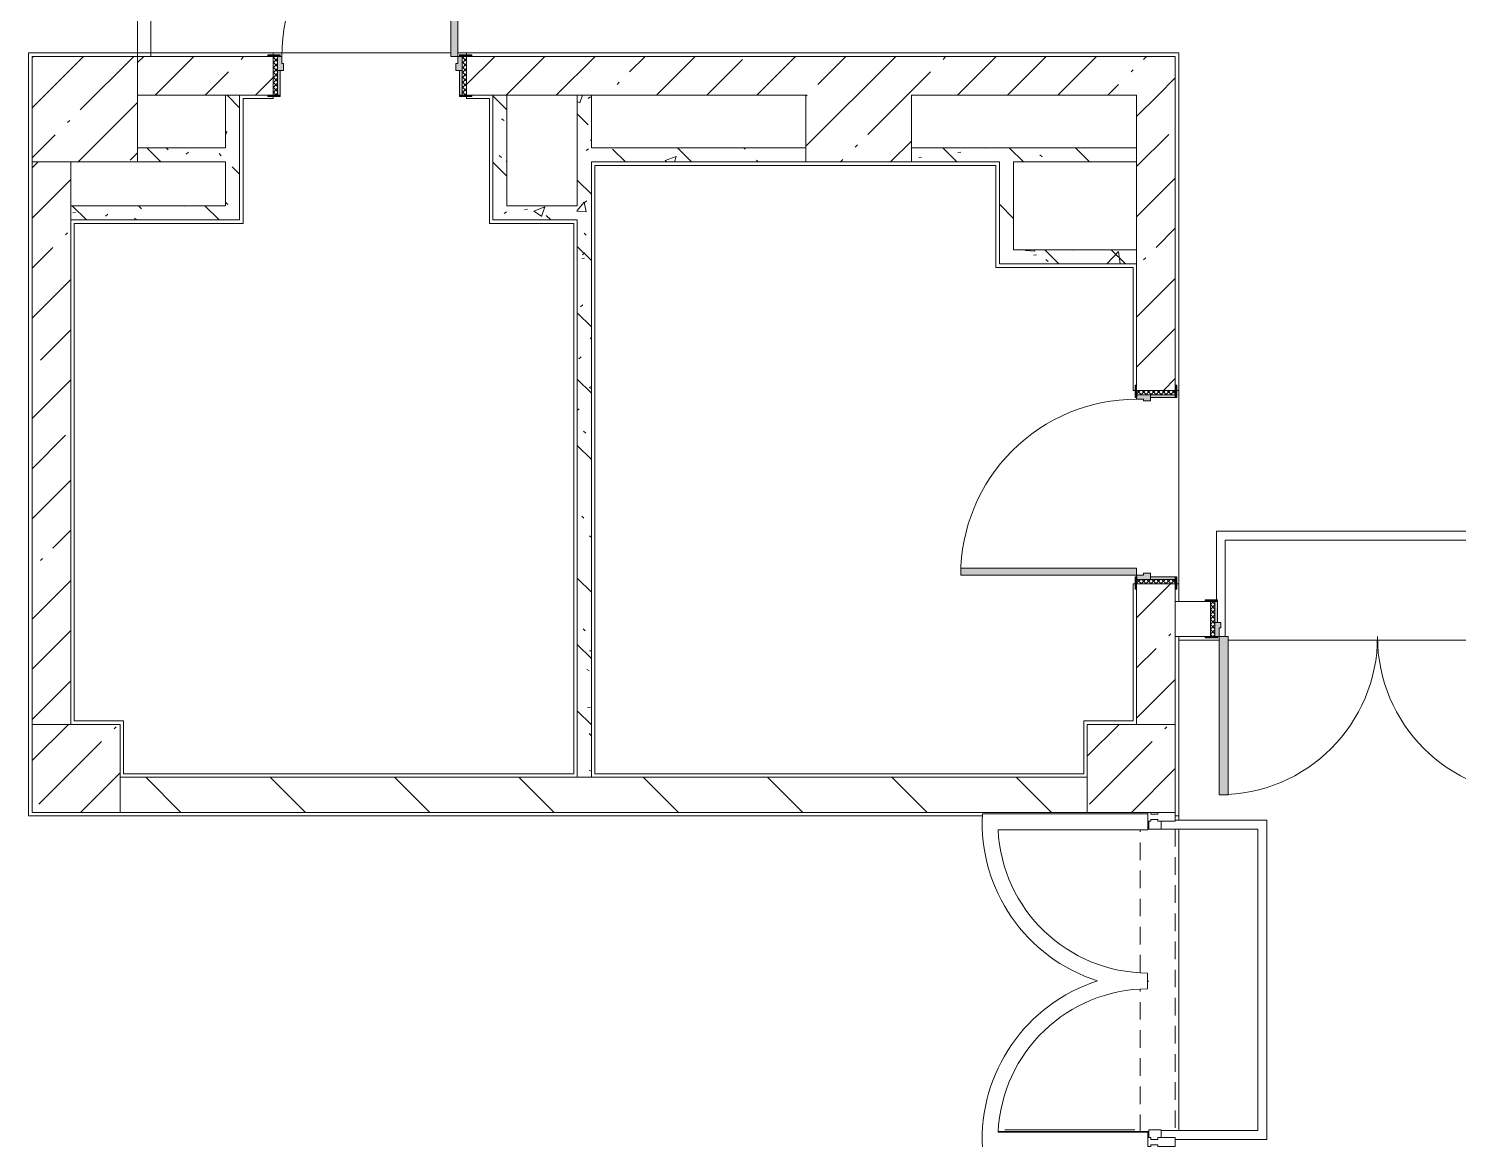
# Model space of a CAD drawing. Header units: millimetres. Extents: x 1322 to 199238, y -8553 to 29000.
# Drawn here: x 85918 to 94048, y 9040 to 15358 of the extents above; entities that cross this region are included whole.
import ezdxf

# ---------------------------------------------------------------- set-up
doc = ezdxf.new("R2010")
doc.units = ezdxf.units.MM
doc.linetypes.add('200_ШТРИХ__ш1_п0_6_', pattern=[160, 100, -60])
for name, color, linetype, lineweight, true_color in [('A-DETL-GENF-3', 7, 'Continuous', 5, 0xaaaaaa), ('A-DOOR-5', 7, 'Continuous', 5, 0xe2e2e2), ('A-DOOR-6', 7, 'Continuous', 5, 0xaaaaaa), ('A-DOOR-FRAM-3', 7, 'Continuous', 5, 0xe2e2e2), ('A-DOOR-FRAM-4', 7, 'Continuous', 5, 0xaaaaaa), ('A-FLOR-2', 7, 'Continuous', 5, 0xaaaaaa), ('I-WALL-5', 7, 'Continuous', 5, 0x787878)]:
    doc.layers.add(name, color=color, linetype=linetype, lineweight=lineweight, true_color=true_color)
for name, color, linetype, lineweight in [('A-DETL-MBND-1', 7, '200_ШТРИХ__ш1_п0_6_', 9), ('A-GLAZ-CWMG-2', 7, 'Continuous', 5), ('A-WALL', 7, 'Continuous', 9), ('I-WALL-3', 7, 'Continuous', 5), ('S-COLS-1', 7, 'Continuous', 5)]:
    doc.layers.add(name, color=color, linetype=linetype, lineweight=lineweight)
pattern_1 = [(45, (72227.77, 0), (-285.123, 285.123), []), (45, (72512.9, 0), (-285.123, 285.123), [504.031, -100.806, 16.764, -84.042])]
pattern_2 = [(135, (72227.77, 0), (-353.553, -353.553), [])]
pattern_3 = [(135, (1751.41, 174.685), (-14.14214, -14.14214), []), (225, (1751.41, 174.685), (14.14214, -14.14214), [])]
pattern_4 = [(45, (-371.384, 174.685), (-14.1421, 14.1421), []), (135, (-371.384, 174.685), (-14.1421, -14.1421), [])]
pattern_5 = [(135, (72227.77, 0), (-377.171, -377.171), [533.4, -88.9, 17.78, -88.9]), (135, (72227.77, 376.94), (-377.171, -377.171), []), (50, (72227.77, 0), (637.645, -55.787), [66.675, -733.425]), (355, (72227.8, 0), (-123.35, 668.7), [53.34, -586.74]), (100.451, (72280.9, -4.65), (514.299, 612.908), [56.665, -623.315]), (46.184, (72227.8, 177.8), (948.776, -147.15), [100.012, -1100.137]), (96.636, (72306.8, 165.5), (830.91, 865.997), [84.998, -934.973]), (351.184, (72227.8, 177.8), (830.918, 865.99), [80.01, -880.11]), (21, (72316.67, 133.35), (530.651, -357.928), [66.675, -733.425]), (326, (72316.7, 133.35), (216.308, 644.658), [53.34, -586.74]), (71.451, (72360.9, 103.5), (746.96, 286.724), [56.665, -623.315]), (37.5, (72227.77, 0), (10.8105, 295.9426), [16.764, -562.864, 16.764, -578.866, -588.962]), (37.5, (72227.77, 0), (10.8105, 295.9426), [-1175.258, 16.764, -572.198]), (7.5, (72227.77, 0), (233.869, 350.6318), [16.764, -322.834, 16.764, -549.529, -224.472]), (7.5, (72227.77, 0), (233.869, 350.6318), [-905.891, 16.764, -207.708]), (327.5, (72029.52, 0), (474.5678, -20.0513), [16.764, -205.486, 16.764, -676.656, -920.115]), (327.5, (72029.52, 0), (474.5678, -20.0513), [-915.67, 16.764, -903.351]), (317.5, (71940.62, 0), (518.452, 88.9934), [16.764, -272.161, 16.764, -443.738, -653.415]), (317.5, (71940.62, 0), (518.452, 88.9934), [-749.427, 16.764, -636.651])]

# ---------------------------------------------------------------- blocks, each defined once
blk = doc.blocks.new('BSC_Колонна _Прямоугольная - 600х600-V133-1_10_3_птичка')
at = {"layer": 'S-COLS-1'}
h = blk.add_hatch(dxfattribs=at)
h.set_pattern_fill('FP_57', color=256, style=0, pattern_type=2)
h.set_pattern_definition([(45, (-14010, -14900), (-285.123, 285.123), []), (45, (-13724.88, -14900), (-285.123, 285.123), [504.031, -100.806, 16.764, -84.042])])
h.paths.add_polyline_path([(220, -300), (300, -300), (300, 300), (-300, 300), (-300, -300), (-80, -300)])
for p, q in [((300, 300), (-300, 300)), ((-300, 300), (-300, -300)), ((300, -300), (300, 300)), ((-300, -300), (300, -300))]:
    blk.add_line(p, q, dxfattribs=at)
blk = doc.blocks.new('Дверь_Витражная_остекление_ - ДВН_CОШ в витраже-31920700-1_10_3_птичка')
at = {"layer": 'A-DETL-GENF-3'}
for p, q in [((-855, 60), (-855, -10)), ((855, 60), (855, -10)), ((-865, -10), (-900, -10)), ((-865, -10), (-900, -10)), ((-855, -10), (-900, -10)), ((-865, -17), (-865, -10)), ((-865, -17), (-865, -10)), ((855, -10), (900, -10)), ((865, -10), (900, -10)), ((865, -867), (865, -10)), ((865, -10), (865, -867)), ((900, -10), (865, -10)), ((856, -830), (856, -90))]:
    blk.add_line(p, q, dxfattribs=at)
at = {"layer": 'A-DOOR-6'}
for centre, radius, start, end in [((-910, -10), 920, 359.49349, 0), ((910, -10), 900, 180, 180.51777)]:
    blk.add_arc(centre, radius, start, end, dxfattribs=at)
blk = doc.blocks.new('Прямоугольный импост - Импост структурный с накладкой - 160мм Темный-31915521-1_10_3_птичка')
at = {"layer": 'A-GLAZ-CWMG-2'}
for p, q in [((-25, 17), (25, 17)), ((-15, 0), (-25, 0)), ((-15, -40), (-15, 0)), ((25, 0), (15, 0)), ((15, 0), (15, -40)), ((25, 17), (25, 0)), ((-25, -40), (-15, -40)), ((15, -40), (25, -40)), ((25, -40), (25, -140)), ((25, -140), (-25, -140))]:
    blk.add_line(p, q, dxfattribs=at)
blk = doc.blocks.new('Прямоугольный импост - Импост структурный с накладкой - 160мм Темный-30755591-1_10_3_птичка')
at = {"layer": 'A-GLAZ-CWMG-2'}
for p, q in [((-25, 0), (-25, 17)), ((-25, 17), (25, 17)), ((-15, 0), (-25, 0)), ((-15, -40), (-15, 0)), ((25, 0), (15, 0)), ((15, 0), (15, -40)), ((25, 17), (25, 0)), ((-25, -140), (-25, -40)), ((-25, -40), (-15, -40)), ((15, -40), (25, -40)), ((25, -40), (25, -140)), ((25, -140), (-25, -140))]:
    blk.add_line(p, q, dxfattribs=at)
blk = doc.blocks.new('110_Дверь_СКБ_1Ст_Внутренняя1 - Д-13 1100x2100h_кладовая-33288301-1_10_3_птичка')
at = {"layer": 'A-DOOR-5'}
h = blk.add_hatch(color=256, dxfattribs=at)
h.paths.add_polyline_path([(533.2, 30), (537.5, 30), (537.5, 110), (512.5, 110), (512.5, 70), (502.5, 70), (502.5, 30), (522.5, 30)])
h.paths.add_polyline_path([(-512.5, 30), (-477.5, 30), (-477.5, 70), (-487.5, 70), (-487.5, 110), (-512.5, 110)])
at = {"layer": 'A-DOOR-6'}
h = blk.add_hatch(dxfattribs=at)
h.set_pattern_fill('FP_103', color=256, style=0, pattern_type=2)
h.set_pattern_definition(pattern_3)
h.paths.add_polyline_path([(537.5, -110), (562.5, -110), (562.5, 110), (537.5, 110), (537.5, 6.5)])
at = {"layer": 'A-DOOR-FRAM-3'}
for points in [[(472.5, 110), (512.5, 110), (512.5, 1110), (472.5, 1110), (472.5, 130)], [(-512.5, 110), (-497.5, 110), (-497.5, 118), (-567.5, 118), (-567.5, 110), (-537.5, 110)], [(562.5, 110), (592.5, 110), (592.5, 118), (522.5, 118), (522.5, 110), (546.8, 110)], [(-497.5, -110), (-497.5, 30), (-512.5, 30), (-512.5, -110)], [(537.5, -110), (533.2, 30), (522.5, 30), (522.5, -110)], [(-497.5, -118), (-497.5, -110), (-567.5, -114), (-567.5, -118), (-537.5, -118)], [(581.8, -118), (592.5, -118), (592.5, -110), (522.5, -110), (522.5, -118), (562.5, -118)]]:
    blk.add_hatch(color=256, dxfattribs=at).paths.add_polyline_path(points)
at = {"layer": 'A-DOOR-FRAM-4'}
h = blk.add_hatch(dxfattribs=at)
h.set_pattern_fill('FP_104', color=256, style=0, pattern_type=2)
h.set_pattern_definition(pattern_4)
h.paths.add_polyline_path([(-512.5, -110), (-512.5, 110), (-537.5, 110), (-537.5, -110)])
at = {"layer": 'A-DOOR-6'}
for p, q in [((512.5, 1110), (472.5, 1110)), ((472.5, 1110), (472.5, 110)), ((512.5, 110), (512.5, 1110)), ((472.5, 110), (512.5, 110))]:
    blk.add_line(p, q, dxfattribs=at)
blk.add_arc((512.5, 110), 1000, 90, 180, dxfattribs=at)
at = {"layer": 'A-DOOR-FRAM-4'}
for p, q in [((-497.5, 118), (-567.5, 118)), ((-567.5, 118), (-567.5, 110)), ((-567.5, 110), (-497.5, 110)), ((-512.5, 110), (-537.5, 110)), ((-537.5, 110), (-537.5, -110)), ((-487.5, 110), (-512.5, 110)), ((-512.5, 110), (-512.5, 30)), ((-512.5, -110), (-512.5, 110)), ((-497.5, 110), (-512.5, 110)), ((-512.5, 110), (-512.5, 109)), ((-512.5, 109), (-497.5, 109)), ((-497.5, 110), (-497.5, 118)), ((-497.5, 109), (-497.5, 110)), ((-487.5, 70), (-487.5, 110)), ((512.5, 110), (512.5, 70)), ((537.5, 110), (512.5, 110)), ((592.5, 118), (522.5, 118)), ((522.5, 118), (522.5, 110)), ((537.5, 110), (522.5, 110)), ((522.5, 110), (522.5, 109)), ((522.5, 110), (592.5, 110)), ((522.5, 109), (537.5, 109)), ((537.5, 30), (537.5, 110)), ((562.5, 110), (537.5, 110)), ((537.5, 110), (537.5, -110)), ((537.5, 109), (537.5, 110)), ((562.5, -110), (562.5, 110)), ((592.5, 110), (592.5, 118)), ((-512.5, 30), (-477.5, 30)), ((-497.5, 30), (-512.5, 30)), ((-512.5, 30), (-512.5, -110)), ((-497.5, -110), (-497.5, 30)), ((-477.5, 70), (-487.5, 70)), ((-477.5, 30), (-477.5, 70)), ((512.5, 70), (502.5, 70)), ((502.5, 70), (502.5, 30)), ((502.5, 30), (537.5, 30)), ((537.5, 30), (522.5, 30)), ((522.5, 30), (522.5, -110)), ((537.5, -110), (537.5, 30)), ((-497.5, -110), (-567.5, -110)), ((-567.5, -110), (-567.5, -118)), ((-567.5, -118), (-497.5, -118)), ((-537.5, -110), (-512.5, -110)), ((-512.5, -110), (-497.5, -110)), ((-497.5, -118), (-497.5, -110)), ((522.5, -110), (537.5, -110)), ((592.5, -110), (522.5, -110)), ((522.5, -110), (522.5, -118)), ((522.5, -118), (592.5, -118)), ((537.5, -110), (562.5, -110)), ((592.5, -118), (592.5, -110))]:
    blk.add_line(p, q, dxfattribs=at)
blk = doc.blocks.new('DOR__перегородка__Прямоугольная - ТП-2_ Вн_ДПГ_9480х4200h_2-23998078-1_10_3_птичка')
at = {"layer": 'A-DOOR-6'}
for p, q in [((0, 0), (2650, 0)), ((3250, 0), (6400, 0)), ((7000, 0), (9480, 0)), ((0, -75), (1987.4, -75)), ((2137.4, -75), (4324.5, -75)), ((4474.5, -75), (4486.7, -75)), ((4636.7, -75), (6823.8, -75)), ((6973.8, -75), (6985, -75)), ((7135, -75), (9323.2, -75)), ((9105.2, -200.9), (9105.2, -75)), ((9180.2, -157.6), (9180.2, -75)), ((9255.2, -114.3), (9255.2, -75)), ((9473.2, -75), (9480, -75)), ((9330.2, -1474.2), (9330.2, -157.6)), ((9405.2, -1474.2), (9405.2, -114.3)), ((9255.2, -1474.2), (9255.2, -200.9)), ((9105.2, -1474.2), (9105.2, -287.5)), ((9180.2, -1474.2), (9180.2, -244.2)), ((9480, -1474.2), (9480, -450)), ((9105.2, -1474.2), (9480, -1474.2))]:
    blk.add_line(p, q, dxfattribs=at)
at = {"layer": 'A-DOOR-FRAM-4'}
for p, q in [((2019.1, -6.7), (1981.6, -71.7)), ((1981.6, -71.7), (3193.9, -771.8)), ((3231.5, -706.9), (2019.1, -6.7)), ((4442.7, -6.7), (3230.4, -706.9)), ((3267.9, -771.8), (4480.3, -71.7)), ((4480.3, -71.7), (4442.7, -6.7)), ((4518.4, -6.7), (4480.9, -71.7)), ((4480.9, -71.7), (5693.3, -771.8)), ((5730.8, -706.9), (4518.4, -6.7)), ((6942.1, -6.7), (5729.7, -706.9)), ((5767.3, -771.8), (6979.6, -71.7)), ((6979.6, -71.7), (6942.1, -6.7)), ((7016.7, -6.7), (6979.2, -71.7)), ((6979.2, -71.7), (8191.6, -771.8)), ((8229.1, -706.9), (7016.7, -6.7)), ((9441.4, -6.7), (8229.1, -706.9)), ((8266.6, -771.8), (9478.9, -71.7)), ((9478.9, -71.7), (9441.4, -6.7)), ((3193.9, -771.8), (3231.5, -706.9)), ((3230.4, -706.9), (3267.9, -771.8)), ((5693.3, -771.8), (5730.8, -706.9)), ((5729.7, -706.9), (5767.3, -771.8)), ((8191.6, -771.8), (8229.1, -706.9)), ((8229.1, -706.9), (8266.6, -771.8))]:
    blk.add_line(p, q, dxfattribs=at)
blk = doc.blocks.new('110_Дверь_СКБ_1Ст_Внутренняя1 - Д-4к_п__1100x2100h_Артистические EI30-23985503-1_10_3_птичка')
at = {"layer": 'A-DOOR-5'}
h = blk.add_hatch(color=256, dxfattribs=at)
h.paths.add_polyline_path([(-512.5, 30), (-477.5, 30), (-477.5, 70), (-487.5, 70), (-487.5, 110), (-512.5, 110)])
h.paths.add_polyline_path([(502.5, 54), (502.5, 30), (537.5, 30), (537.5, 110), (512.5, 110), (508.7, 70), (502.5, 70), (502.5, 63.1)])
at = {"layer": 'A-DOOR-6'}
h = blk.add_hatch(dxfattribs=at)
h.set_pattern_fill('FP_103', color=256, style=0, pattern_type=2)
h.set_pattern_definition(pattern_3)
h.paths.add_polyline_path([(537.5, 102.1), (537.5, -110), (562.5, -110), (562.5, 110), (537.5, 110)])
at = {"layer": 'A-DOOR-FRAM-3'}
for points in [[(-487.5, 795.7), (-487.5, 110), (-447.5, 110), (-447.5, 1110), (-487.5, 1110)], [(-567.5, 117), (-567.5, 110), (-497.5, 110), (-497.5, 118), (-567.5, 118)], [(522.5, 118), (522.5, 110), (592.5, 110), (592.5, 118), (537.5, 118)], [(-512.5, -110), (-497.5, -110), (-497.5, 30), (-512.5, 30)], [(522.5, -110), (537.5, -110), (537.5, 30), (522.5, 30)], [(-567.5, -118), (-497.5, -118), (-497.5, -110), (-567.5, -110)], [(522.5, -110), (522.5, -118), (592.5, -118), (592.5, -110), (537.5, -110)]]:
    blk.add_hatch(color=256, dxfattribs=at).paths.add_polyline_path(points)
at = {"layer": 'A-DOOR-FRAM-4'}
h = blk.add_hatch(dxfattribs=at)
h.set_pattern_fill('FP_104', color=256, style=0, pattern_type=2)
h.set_pattern_definition(pattern_4)
h.paths.add_polyline_path([(-537.5, -110), (-512.5, -110), (-512.5, 110), (-537.5, 110)])
at = {"layer": 'A-DOOR-6'}
for p, q in [((-487.5, 1110), (-487.5, 110)), ((-447.5, 1110), (-487.5, 1110)), ((-447.5, 110), (-447.5, 1110)), ((-487.5, 110), (-447.5, 110))]:
    blk.add_line(p, q, dxfattribs=at)
blk.add_arc((-487.5, 110), 1000, 360, 90, dxfattribs=at)
at = {"layer": 'A-DOOR-FRAM-4'}
for p, q in [((-497.5, 118), (-567.5, 118)), ((-567.5, 118), (-567.5, 110)), ((-567.5, 110), (-497.5, 110)), ((-512.5, 110), (-537.5, 110)), ((-537.5, 110), (-537.5, -110)), ((-487.5, 110), (-512.5, 110)), ((-512.5, 110), (-512.5, 30)), ((-512.5, -110), (-512.5, 110)), ((-497.5, 110), (-512.5, 110)), ((-512.5, 110), (-512.5, 109)), ((-512.5, 109), (-497.5, 109)), ((-497.5, 110), (-497.5, 118)), ((-497.5, 109), (-497.5, 110)), ((-487.5, 70), (-487.5, 110)), ((512.5, 110), (512.5, 70)), ((537.5, 110), (512.5, 110)), ((592.5, 118), (522.5, 118)), ((522.5, 118), (522.5, 110)), ((537.5, 110), (522.5, 110)), ((522.5, 110), (522.5, 109)), ((522.5, 110), (592.5, 110)), ((522.5, 109), (537.5, 109)), ((537.5, 30), (537.5, 110)), ((562.5, 110), (537.5, 110)), ((537.5, 110), (537.5, -110)), ((537.5, 109), (537.5, 110)), ((562.5, -110), (562.5, 110)), ((592.5, 110), (592.5, 118)), ((-512.5, 30), (-477.5, 30)), ((-497.5, 30), (-512.5, 30)), ((-512.5, 30), (-512.5, -110)), ((-497.5, -110), (-497.5, 30)), ((-477.5, 70), (-487.5, 70)), ((-477.5, 30), (-477.5, 70)), ((512.5, 70), (502.5, 70)), ((502.5, 70), (502.5, 30)), ((502.5, 30), (537.5, 30)), ((537.5, 30), (522.5, 30)), ((522.5, 30), (522.5, -110)), ((537.5, -110), (537.5, 30)), ((-497.5, -110), (-567.5, -110)), ((-567.5, -110), (-567.5, -118)), ((-567.5, -118), (-497.5, -118)), ((-537.5, -110), (-512.5, -110)), ((-512.5, -110), (-497.5, -110)), ((-497.5, -118), (-497.5, -110)), ((522.5, -110), (537.5, -110)), ((592.5, -110), (522.5, -110)), ((522.5, -110), (522.5, -118)), ((522.5, -118), (592.5, -118)), ((537.5, -110), (562.5, -110)), ((592.5, -118), (592.5, -110))]:
    blk.add_line(p, q, dxfattribs=at)
blk = doc.blocks.new('BSC_Колонна _Прямоугольная - 500х500-V193-1_10_3_птичка')
at = {"layer": 'S-COLS-1'}
h = blk.add_hatch(dxfattribs=at)
h.set_pattern_fill('FP_110', color=256, style=0, pattern_type=2)
h.set_pattern_definition([(45, (-19960, -11150), (-285.123, 285.123), []), (45, (-19674.88, -11150), (-285.123, 285.123), [504.031, -100.806, 16.764, -84.042])])
h.paths.add_polyline_path([(250, -250), (250, 250), (-250, 250), (-250, -250)])
for p, q in [((250, 250), (-250, 250)), ((-250, 250), (-250, -250)), ((250, -250), (250, 250)), ((-250, -250), (250, -250))]:
    blk.add_line(p, q, dxfattribs=at)
blk = doc.blocks.new('110_Дверь_СКБ_2Ст - Д-10 1800x2100h_Актовый зал EI30-23435156-1_10_3_птичка')
at = {"layer": 'A-DOOR-5'}
for points in [[(-887.5, 1000), (-887.5, 100), (-837.5, 100), (-837.5, 1000)], [(862.5, 1000), (862.5, 100), (912.5, 100), (912.5, 1000)]]:
    blk.add_hatch(color=256, dxfattribs=at).paths.add_polyline_path(points)
h = blk.add_hatch(color=256, dxfattribs=at)
h.paths.add_polyline_path([(937.5, 100), (912.5, 100), (912.5, 50), (902.5, 50), (902.5, 20), (937.5, 20)])
h.paths.add_polyline_path([(-912.5, 100), (-912.5, 20), (-877.5, 20), (-882.7, 50), (-887.5, 50), (-887.5, 100)])
at = {"layer": 'A-DOOR-6'}
h = blk.add_hatch(dxfattribs=at)
h.set_pattern_fill('FP_121', color=256, style=0, pattern_type=2)
h.set_pattern_definition([(135, (1351.41, 164.685), (-14.1421, -14.1421), []), (225, (1351.41, 164.685), (14.1421, -14.1421), [])])
h.paths.add_polyline_path([(962.5, 100), (937.5, 100), (937.5, -100), (962.5, -100)])
at = {"layer": 'A-DOOR-FRAM-3'}
for points in [[(-937.5, 108), (-967.5, 108), (-967.5, 100), (-897.5, 100), (-897.5, 108), (-916.5, 108)], [(962.5, 108), (922.5, 108), (927.9, 100), (992.5, 100), (992.5, 108)], [(-912.5, 20), (-912.5, -100), (-897.5, -100), (-897.5, 20)], [(927.9, 20), (922.5, 20), (927.9, -100), (937.5, -100), (937.5, 20)], [(-897.5, -100), (-967.5, -100), (-967.5, -108), (-897.5, -108)], [(922.5, -100), (927.9, -108), (992.5, -108), (992.5, -100), (927.9, -100)]]:
    blk.add_hatch(color=256, dxfattribs=at).paths.add_polyline_path(points)
at = {"layer": 'A-DOOR-FRAM-4'}
h = blk.add_hatch(dxfattribs=at)
h.set_pattern_fill('FP_122', color=256, style=0, pattern_type=2)
h.set_pattern_definition([(45, (-771.384, 164.685), (-14.1421, 14.1421), []), (135, (-771.384, 164.685), (-14.1421, -14.1421), [])])
h.paths.add_polyline_path([(-912.5, 100), (-937.5, 100), (-937.5, -100), (-912.5, -100)])
at = {"layer": 'A-DOOR-6'}
for p, q in [((-887.5, 1000), (-887.5, 100)), ((-837.5, 1000), (-887.5, 1000)), ((-837.5, 100), (-837.5, 1000)), ((912.5, 1000), (862.5, 1000)), ((862.5, 1000), (862.5, 100)), ((912.5, 100), (912.5, 1000)), ((-887.5, 100), (-837.5, 100)), ((862.5, 100), (912.5, 100))]:
    blk.add_line(p, q, dxfattribs=at)
for centre, start, end in [((-887.5, 100), 0, 90), ((912.5, 100), 90, 180)]:
    blk.add_arc(centre, 900, start, end, dxfattribs=at)
at = {"layer": 'A-DOOR-FRAM-4'}
for p, q in [((-897.5, 108), (-967.5, 108)), ((-967.5, 108), (-967.5, 100)), ((-967.5, 100), (-897.5, 100)), ((-912.5, 100), (-937.5, 100)), ((-937.5, 100), (-937.5, -100)), ((-887.5, 100), (-912.5, 100)), ((-912.5, 100), (-912.5, 20)), ((-912.5, -100), (-912.5, 100)), ((-897.5, 100), (-897.5, 108)), ((-887.5, 50), (-887.5, 100)), ((912.5, 100), (912.5, 50)), ((937.5, 100), (912.5, 100)), ((992.5, 108), (922.5, 108)), ((922.5, 108), (922.5, 100)), ((922.5, 100), (992.5, 100)), ((937.5, 20), (937.5, 100)), ((962.5, 100), (937.5, 100)), ((937.5, 100), (937.5, -100)), ((962.5, -100), (962.5, 100)), ((992.5, 100), (992.5, 108)), ((-912.5, 20), (-877.5, 20)), ((-897.5, 20), (-912.5, 20)), ((-912.5, 20), (-912.5, -100)), ((-897.5, -100), (-897.5, 20)), ((-877.5, 50), (-887.5, 50)), ((-877.5, 20), (-877.5, 50)), ((912.5, 50), (902.5, 50)), ((902.5, 50), (902.5, 20)), ((902.5, 20), (937.5, 20)), ((937.5, 20), (922.5, 20)), ((922.5, 20), (922.5, -100)), ((937.5, -100), (937.5, 20)), ((-897.5, -100), (-967.5, -100)), ((-967.5, -100), (-967.5, -108)), ((-967.5, -108), (-897.5, -108)), ((-937.5, -100), (-912.5, -100)), ((-912.5, -100), (-897.5, -100)), ((-897.5, -108), (-897.5, -100)), ((922.5, -100), (937.5, -100)), ((992.5, -100), (922.5, -100)), ((922.5, -100), (922.5, -108)), ((922.5, -108), (992.5, -108)), ((937.5, -100), (962.5, -100)), ((992.5, -108), (992.5, -100))]:
    blk.add_line(p, q, dxfattribs=at)
blk = doc.blocks.new('BSC_Колонна _Прямоугольная - 500х500-V222-1_10_3_птичка')
at = {"layer": 'S-COLS-1'}
h = blk.add_hatch(dxfattribs=at)
h.set_pattern_fill('FP_135', color=256, style=0, pattern_type=2)
h.set_pattern_definition([(45, (-13960, -11150), (-285.123, 285.123), []), (45, (-13674.88, -11150), (-285.123, 285.123), [504.031, -100.806, 16.764, -84.042])])
h.paths.add_polyline_path([(-250, -250), (250, -250), (250, 250), (-250, 247.8), (-250, -206.3)])
for p, q in [((250, 250), (-250, 250)), ((-250, 250), (-250, -250)), ((250, -250), (250, 250)), ((-250, -250), (250, -250))]:
    blk.add_line(p, q, dxfattribs=at)
blk = doc.blocks.new('BSC_Колонна _Прямоугольная - 500х500-V241-1_10_3_птичка')
at = {"layer": 'S-COLS-1'}
for p, q in [((250, 250), (-250, 250)), ((-250, 250), (-250, -250)), ((250, -250), (250, 250)), ((-250, -250), (250, -250))]:
    blk.add_line(p, q, dxfattribs=at)
blk = doc.blocks.new('Прямоугольный импост - Импост структурный с накладкой - 160мм-31915517-1_10_3_птичка')
at = {"layer": 'A-GLAZ-CWMG-2'}
for p, q in [((0, 17), (-50, 17)), ((-50, 17), (-50, 0)), ((-50, 0), (-40, 0)), ((-40, 0), (-40, -40)), ((-10, -40), (-10, 0)), ((-10, 0), (0, 0)), ((-40, -40), (-50, -40)), ((-50, -40), (-50, -140)), ((0, -40), (-10, -40)), ((-50, -140), (0, -140))]:
    blk.add_line(p, q, dxfattribs=at)

msp = doc.modelspace()

# ---------------------------------------------------------------- hatches: boundary and pattern name
at = {"layer": 'I-WALL-3'}
h = msp.add_hatch(dxfattribs=at)
h.set_pattern_fill('FP_36', color=256, style=0, pattern_type=2)
h.set_pattern_definition(pattern_1)
h.paths.add_polyline_path([(88437.8, 14980), (90338, 14980), (90338, 15200), (88407.8, 15200), (88407.8, 14980), (88425.8, 14980)])
h.paths.add_polyline_path([(92217.8, 14980), (92437.8, 14980), (92437.8, 15200), (90938, 15200), (90938, 14980), (91532.1, 14980)])
h.paths.add_polyline_path([(87037.8, 14980), (87307.8, 14980), (87307.8, 15200), (86537.8, 15200), (86537.8, 14980), (86557.8, 14980)])
h = msp.add_hatch(dxfattribs=at)
h.set_pattern_fill('FP_36', color=256, style=0, pattern_type=2)
h.set_pattern_definition(pattern_1)
h.paths.add_polyline_path([(92217.8, 11400), (92437.8, 11400), (92437.8, 12200), (92217.8, 12200), (92217.8, 11452.4)])
h.paths.add_polyline_path([(92437.8, 13300), (92437.8, 14980), (92217.8, 14980), (92217.8, 13300)])
h = msp.add_hatch(dxfattribs=at)
h.set_pattern_fill('FP_36', color=256, style=0, pattern_type=2)
h.set_pattern_definition(pattern_1)
h.paths.add_polyline_path([(85937.8, 11400), (86157.8, 11400), (86157.8, 14600), (85937.8, 14600), (85937.8, 11420)])
h = msp.add_hatch(dxfattribs=at)
h.set_pattern_fill('FP_66', color=256, style=0, pattern_type=2)
h.set_pattern_definition(pattern_2)
h.paths.add_polyline_path([(94567.8, 11900), (94817.8, 11900), (94817.8, 12100), (94537.8, 12100), (94537.8, 11900)])
h.paths.add_polyline_path([(92457.8, 11900), (92637.8, 11900), (92637.8, 12100), (92437.8, 12100), (92437.8, 11900)])
h = msp.add_hatch(dxfattribs=at)
h.set_pattern_fill('FP_66', color=256, style=0, pattern_type=2)
h.set_pattern_definition(pattern_2)
h.paths.add_polyline_path([(86437.8, 10900), (91937.8, 10900), (91937.8, 11100), (86437.8, 11100), (86437.8, 10994)])
at = {"layer": 'I-WALL-5'}
h = msp.add_hatch(dxfattribs=at)
h.set_pattern_fill('FP_65', color=256, style=0, pattern_type=2)
h.set_pattern_definition(pattern_5)
h.paths.add_polyline_path([(87117.8, 14350), (87117.8, 14980), (87037.8, 14976), (87037.8, 14350)])
h = msp.add_hatch(dxfattribs=at)
h.set_pattern_fill('FP_65', color=256, style=0, pattern_type=2)
h.set_pattern_definition(pattern_5)
h.paths.add_polyline_path([(88557.8, 14350), (88637.8, 14350), (88637.8, 14980), (88557.8, 14980), (88557.8, 14960)])
h = msp.add_hatch(dxfattribs=at)
h.set_pattern_fill('FP_65', color=256, style=0, pattern_type=2)
h.set_pattern_definition(pattern_5)
h.paths.add_polyline_path([(89117.8, 11100), (89117.8, 14980), (89037.8, 14980), (89037.8, 11100)])
h = msp.add_hatch(dxfattribs=at)
h.set_pattern_fill('FP_65', color=256, style=0, pattern_type=2)
h.set_pattern_definition(pattern_5)
h.paths.add_polyline_path([(87037.8, 14600), (87037.8, 14680), (86537.8, 14680), (86537.8, 14600)])
h = msp.add_hatch(dxfattribs=at)
h.set_pattern_fill('FP_65', color=256, style=0, pattern_type=2)
h.set_pattern_definition(pattern_5)
h.paths.add_polyline_path([(89117.8, 14600), (90337.8, 14600), (90337.8, 14680), (89117.8, 14680)])
h = msp.add_hatch(dxfattribs=at)
h.set_pattern_fill('FP_65', color=256, style=0, pattern_type=2)
h.set_pattern_definition(pattern_5)
h.paths.add_polyline_path([(91437.8, 14600), (92217.8, 14600), (92217.8, 14680), (90938, 14680), (90938, 14600), (91417.8, 14600)])
h = msp.add_hatch(dxfattribs=at)
h.set_pattern_fill('FP_65', color=256, style=0, pattern_type=2)
h.set_pattern_definition(pattern_5)
h.paths.add_polyline_path([(91517.8, 14020), (91517.8, 14600), (91437.8, 14600), (91437.8, 14020)])
h = msp.add_hatch(dxfattribs=at)
h.set_pattern_fill('FP_65', color=256, style=0, pattern_type=2)
h.set_pattern_definition(pattern_5)
h.paths.add_polyline_path([(86537.8, 14270), (87117.8, 14270), (87117.8, 14350), (86157.8, 14350), (86157.8, 14270), (86457.8, 14270)])
h = msp.add_hatch(dxfattribs=at)
h.set_pattern_fill('FP_65', color=256, style=0, pattern_type=2)
h.set_pattern_definition(pattern_5)
h.paths.add_polyline_path([(88637.8, 14270), (89037.8, 14270), (89037.8, 14350), (88557.8, 14350), (88557.8, 14270), (88566, 14270)])
h = msp.add_hatch(dxfattribs=at)
h.set_pattern_fill('FP_65', color=256, style=0, pattern_type=2)
h.set_pattern_definition(pattern_5)
h.paths.add_polyline_path([(92217.8, 14020), (92217.8, 14100), (91517.8, 14100), (91517.8, 14020), (92197.8, 14020)])
at = {"layer": 'S-COLS-1'}
h = msp.add_hatch(dxfattribs=at)
h.set_pattern_fill('FP_36', color=256, style=0, pattern_type=2)
h.set_pattern_definition(pattern_1)
h.paths.add_polyline_path([(90338, 14600), (90938, 14600), (90938, 15200), (90338, 15200), (90338, 14980)])

# ---------------------------------------------------------------- linework, layer by layer
at = {"layer": 'A-DETL-MBND-1'}
for p, q in [((92237.8, 9989), (92237.8, 10801.3)), ((92437.8, 10805.2), (92437.8, 9090)), ((92237.8, 9081.3), (92237.8, 9893.6))]:
    msp.add_line(p, q, dxfattribs=at)
at = {"layer": 'A-FLOR-2'}
for p, q in [((85917.8, 10880), (85917.8, 15220)), ((85917.8, 15220), (88317.8, 15220)), ((87307.8, 15220), (87307.8, 15208)), ((88357.8, 15220), (92457.8, 15220)), ((88407.8, 15208), (88407.8, 15220)), ((92457.8, 15220), (92457.8, 12100)), ((87307.8, 14960), (87137.8, 14960)), ((87137.8, 14960), (87137.8, 14250)), ((87307.8, 14972), (87307.8, 14960)), ((88407.8, 14960), (88407.8, 14972)), ((88537.8, 14960), (88407.8, 14960)), ((88537.8, 14250), (88537.8, 14960)), ((91417.8, 14580), (89137.8, 14580)), ((89137.8, 14580), (89137.8, 11120)), ((91417.8, 14000), (91417.8, 14580)), ((87137.8, 14250), (86177.8, 14250)), ((86177.8, 14250), (86177.8, 11420)), ((89017.8, 14250), (88537.8, 14250)), ((89017.8, 11120), (89017.8, 14250)), ((92197.8, 14000), (91417.8, 14000)), ((92197.8, 13300), (92197.8, 14000)), ((92209.8, 13300), (92197.8, 13300)), ((92457.8, 13300), (92445.8, 13300)), ((92672.4, 12498.9), (92672.4, 12108)), ((94487.6, 12498.9), (92672.4, 12498.9)), ((92722.4, 11900), (92722.4, 12448.9)), ((92722.4, 12448.9), (94437.6, 12448.9)), ((92197.8, 11420), (92197.8, 12200)), ((92197.8, 12200), (92209.8, 12200)), ((92445.8, 12200), (92457.8, 12200)), ((92457.8, 10855.2), (92457.8, 11900)), ((92687.8, 11880), (92457.8, 11880)), ((92677.8, 11898.9), (92687.8, 11898.9)), ((94437.8, 11880), (92737.8, 11880)), ((86177.8, 11420), (86457.8, 11420)), ((86457.8, 11420), (86457.8, 11120)), ((91917.8, 11120), (91917.8, 11420)), ((91917.8, 11420), (92197.8, 11420)), ((86457.8, 11120), (89017.8, 11120)), ((89137.8, 11120), (91917.8, 11120)), ((91341, 10880), (85917.8, 10880)), ((92281, 10891.3), (91341, 10891.3)), ((92281, 10801.3), (92281, 10850)), ((92358, 10850), (92358, 10805.2)), ((92457.8, 10880), (92438, 10880)), ((92958, 10855.2), (92438, 10855.2)), ((92958, 9040), (92958, 10855.2)), ((91430.6, 10801.3), (92281, 10801.3)), ((92358, 10805.2), (92908, 10805.2)), ((92457.8, 10805.2), (92457.8, 9090)), ((92908, 10805.2), (92908, 9090)), ((92280, 9896.3), (92280, 9986.3)), ((92281, 9081.3), (91430.6, 9081.3)), ((92281, 9050), (92281, 9081.3)), ((92908, 9090), (92358, 9090)), ((92358, 9090), (92358, 9050)), ((92438, 9040), (92958, 9040))]:
    msp.add_line(p, q, dxfattribs=at)
for centre, radius, start, end in [((92284.7, 10841.3), 945, 176.96706, 252.24721), ((92284.7, 10841.3), 855, 182.68148, 269.68791), ((92284.7, 9041.3), 945, 107.75279, 183.03294), ((92284.7, 9041.3), 855, 90.31209, 177.31852)]:
    msp.add_arc(centre, radius, start, end, dxfattribs=at)
at = {"layer": 'A-WALL'}
for p, q in [((87117.8, 14980), (87037.8, 14980)), ((88637.8, 14980), (88557.8, 14980)), ((89117.8, 14980), (89037.8, 14980)), ((92217.8, 14600), (92217.8, 14680)), ((86157.8, 14350), (86157.8, 14270)), ((92217.8, 14020), (92217.8, 14100)), ((92437.8, 12100), (92437.8, 11900)), ((89037.8, 11100), (89117.8, 11100))]:
    msp.add_line(p, q, dxfattribs=at)
at = {"layer": 'I-WALL-3'}
for p, q in [((87277.8, 15200), (86537.8, 15200)), ((90338, 15200), (88437.8, 15200)), ((92437.8, 15200), (90938, 15200)), ((92437.8, 13330), (92437.8, 15200)), ((86537.8, 14980), (87037.8, 14980)), ((87037.8, 14980), (87037.8, 14680)), ((87117.8, 14270), (87117.8, 14980)), ((87117.8, 14980), (87277.8, 14980)), ((88437.8, 14980), (88557.8, 14980)), ((88557.8, 14980), (88557.8, 14270)), ((88637.8, 14350), (88637.8, 14980)), ((88637.8, 14980), (89037.8, 14980)), ((89037.8, 14980), (89037.8, 14350)), ((89117.8, 14680), (89117.8, 14980)), ((89117.8, 14980), (90338, 14980)), ((90938, 14980), (92217.8, 14980)), ((92217.8, 14980), (92217.8, 14680)), ((87037.8, 14680), (86537.8, 14680)), ((90337.8, 14680), (89117.8, 14680)), ((90337.8, 14600), (90337.8, 14680)), ((92217.8, 14680), (90938, 14680)), ((90938, 14680), (90938, 14600)), ((85937.8, 14600), (85937.8, 11400)), ((86157.8, 14350), (86157.8, 14600)), ((86537.8, 14600), (87037.8, 14600)), ((87037.8, 14600), (87037.8, 14350)), ((89117.8, 11100), (89117.8, 14600)), ((89117.8, 14600), (90337.8, 14600)), ((90938, 14600), (91437.8, 14600)), ((91437.8, 14600), (91437.8, 14020)), ((91517.8, 14600), (92217.8, 14600)), ((91517.8, 14100), (91517.8, 14600)), ((92217.8, 14600), (92217.8, 14100)), ((87037.8, 14350), (86157.8, 14350)), ((89037.8, 14350), (88637.8, 14350)), ((86157.8, 11400), (86157.8, 14270)), ((86157.8, 14270), (87117.8, 14270)), ((88557.8, 14270), (89037.8, 14270)), ((89037.8, 14270), (89037.8, 11100)), ((92217.8, 14100), (91517.8, 14100)), ((91437.8, 14020), (92217.8, 14020)), ((92217.8, 14020), (92217.8, 13330)), ((92217.8, 12170), (92217.8, 11400)), ((92437.8, 12100), (92437.8, 12170)), ((92607.8, 12100), (92437.8, 12100)), ((92437.8, 11400), (92437.8, 11900)), ((92437.8, 11900), (92607.8, 11900)), ((89037.8, 11100), (86437.8, 11100)), ((91937.8, 11100), (89117.8, 11100)), ((86437.8, 10900), (91937.8, 10900))]:
    msp.add_line(p, q, dxfattribs=at)
at = {"layer": 'S-COLS-1'}
for p, q in [((90938, 15200), (90338, 15200)), ((90338, 14980), (90338, 14600)), ((90938, 14600), (90938, 14980)), ((90338, 14600), (90938, 14600))]:
    msp.add_line(p, q, dxfattribs=at)

# ---------------------------------------------------------------- block references
at = {"layer": 'A-DOOR-6'}
for name, p, rotation in [('DOR__перегородка__Прямоугольная - ТП-2_ Вн_ДПГ_9480х4200h_2-23998078-1_10_3_птичка', (86537.8, 15200), 90.00000000000044), ('110_Дверь_СКБ_1Ст_Внутренняя1 - Д-4к_п__1100x2100h_Артистические EI30-23985503-1_10_3_птичка', (92327.8, 12737.5), 90), ('110_Дверь_СКБ_2Ст - Д-10 1800x2100h_Актовый зал EI30-23435156-1_10_3_птичка', (93600.3, 12000), 180), ('Дверь_Витражная_остекление_ - ДВН_CОШ в витраже-31920700-1_10_3_птичка', (92298, 9950), 269.9999999999999)]:
    msp.add_blockref(name, p, dxfattribs=dict(at, rotation=rotation))
msp.add_blockref('110_Дверь_СКБ_1Ст_Внутренняя1 - Д-13 1100x2100h_кладовая-33288301-1_10_3_птичка', (87845.3, 15090), dxfattribs=at)
at = {"layer": 'A-GLAZ-CWMG-2', "extrusion": (0, 0, -1), "rotation": 270.0000000000001}
for name, p in [('Прямоугольный импост - Импост структурный с накладкой - 160мм Темный-31915521-1_10_3_птичка', (-92298, 10875)), ('Прямоугольный импост - Импост структурный с накладкой - 160мм Темный-30755591-1_10_3_птичка', (-92298, 9025))]:
    msp.add_blockref(name, p, dxfattribs=at)
at = {"layer": 'A-GLAZ-CWMG-2', "rotation": 89.99999999999993}
msp.add_blockref('Прямоугольный импост - Импост структурный с накладкой - 160мм-31915517-1_10_3_птичка', (92298, 10900), dxfattribs=at)
at = {"layer": 'S-COLS-1'}
for name, p in [('BSC_Колонна _Прямоугольная - 600х600-V133-1_10_3_птичка', (86237.8, 14900)), ('BSC_Колонна _Прямоугольная - 500х500-V222-1_10_3_птичка', (86187.8, 11150)), ('BSC_Колонна _Прямоугольная - 500х500-V193-1_10_3_птичка', (92187.8, 11150)), ('BSC_Колонна _Прямоугольная - 500х500-V241-1_10_3_птичка', (92187.8, 11150))]:
    msp.add_blockref(name, p, dxfattribs=at)

doc.saveas('drawing.dxf')
